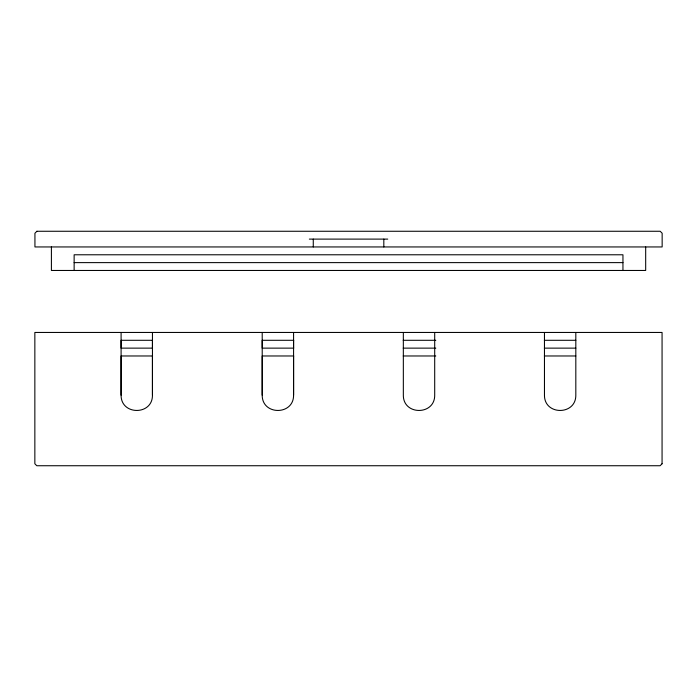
<?xml version="1.0" encoding="UTF-8"?>
<svg xmlns="http://www.w3.org/2000/svg" width="697" height="697" viewBox="0 0 697 697"><rect width="100%" height="100%" fill="white"/><g stroke="black" fill="none" stroke-linecap="round" stroke-linejoin="round"><path stroke-width="1.05" d="M152.451 355.975L152.451 395.173C152.66 415.534 120.886 415.534 121.095 395.173L121.095 355.975L152.573 355.975M152.451 348.134L152.451 340.293M293.576 355.975L293.576 395.173C293.785 415.534 262.011 415.534 262.211 395.173L262.211 355.975L293.698 355.975M293.576 348.134L293.576 340.293M309.346 239.106L387.741 239.106M74.135 262.621L622.952 262.621M152.573 340.293L121.095 340.293L121.095 348.134L152.573 348.134M293.698 340.293L262.211 340.293L262.211 348.134L293.698 348.134M403.214 340.293L435.782 340.293M544.34 340.293L575.818 340.293M403.214 348.134L435.782 348.134M544.34 348.134L575.818 348.134M403.214 355.975L435.782 355.975M544.34 355.975L575.818 355.975M645.683 246.947L645.683 270.462L51.404 270.462L51.404 246.947M622.952 270.462L622.952 254.78L74.135 254.78L74.135 270.462M575.818 332.452L575.818 395.173C576.027 415.534 544.252 415.534 544.462 395.173L544.462 332.452M434.701 332.452L434.701 395.173C434.911 415.534 403.127 415.534 403.336 395.173L403.336 332.452M383.82 239.106L383.82 246.947M313.267 239.106L313.267 246.947M293.576 332.452L293.576 395.173M262.211 332.452L262.211 395.173M152.451 332.452L152.451 395.173M121.095 332.452L121.095 395.173M36.897 231.265L34.937 233.225L34.937 246.947L662.15 246.947L662.15 233.225L660.19 231.265L36.897 231.265M662.063 463.775L660.103 465.735L36.81 465.735L34.85 463.775L34.85 332.452L662.063 332.452L662.063 463.775"/></g></svg>
